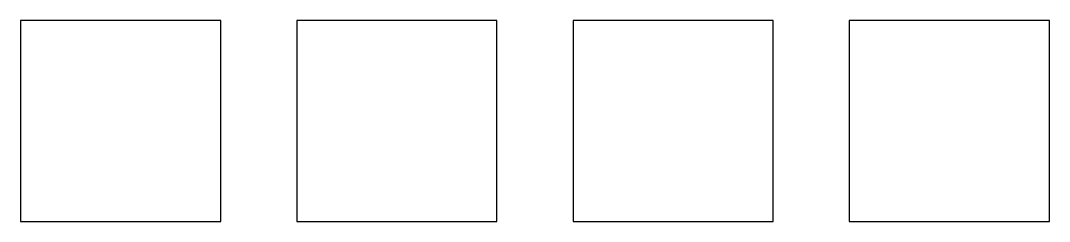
# Model space of a CAD drawing. Header units: millimetres. Extents: x 93.1 to 164.1, y -134.7 to -120.9.
import ezdxf

# ---------------------------------------------------------------- set-up
doc = ezdxf.new("R2010")
doc.units = ezdxf.units.MM

msp = doc.modelspace()

# ---------------------------------------------------------------- linework, layer by layer
at = {"linetype": 'CONTINUOUS'}
for p, q in [((106.9, -120.9125), (93.1, -120.9125)), ((93.1, -120.9125), (93.1, -134.7125)), ((106.9, -134.7125), (106.9, -120.9125)), ((125.95, -120.9125), (112.15, -120.9125)), ((112.15, -120.9125), (112.15, -134.7125)), ((125.95, -134.7125), (125.95, -120.9125)), ((145, -120.9125), (131.2, -120.9125)), ((131.2, -120.9125), (131.2, -134.7125)), ((145, -134.7125), (145, -120.9125)), ((164.05, -120.9125), (150.25, -120.9125)), ((150.25, -120.9125), (150.25, -134.7125)), ((164.05, -134.7125), (164.05, -120.9125)), ((93.1, -134.7125), (106.9, -134.7125)), ((112.15, -134.7125), (125.95, -134.7125)), ((131.2, -134.7125), (145, -134.7125)), ((150.25, -134.7125), (164.05, -134.7125))]:
    msp.add_line(p, q, dxfattribs=at)

doc.saveas('drawing.dxf')
